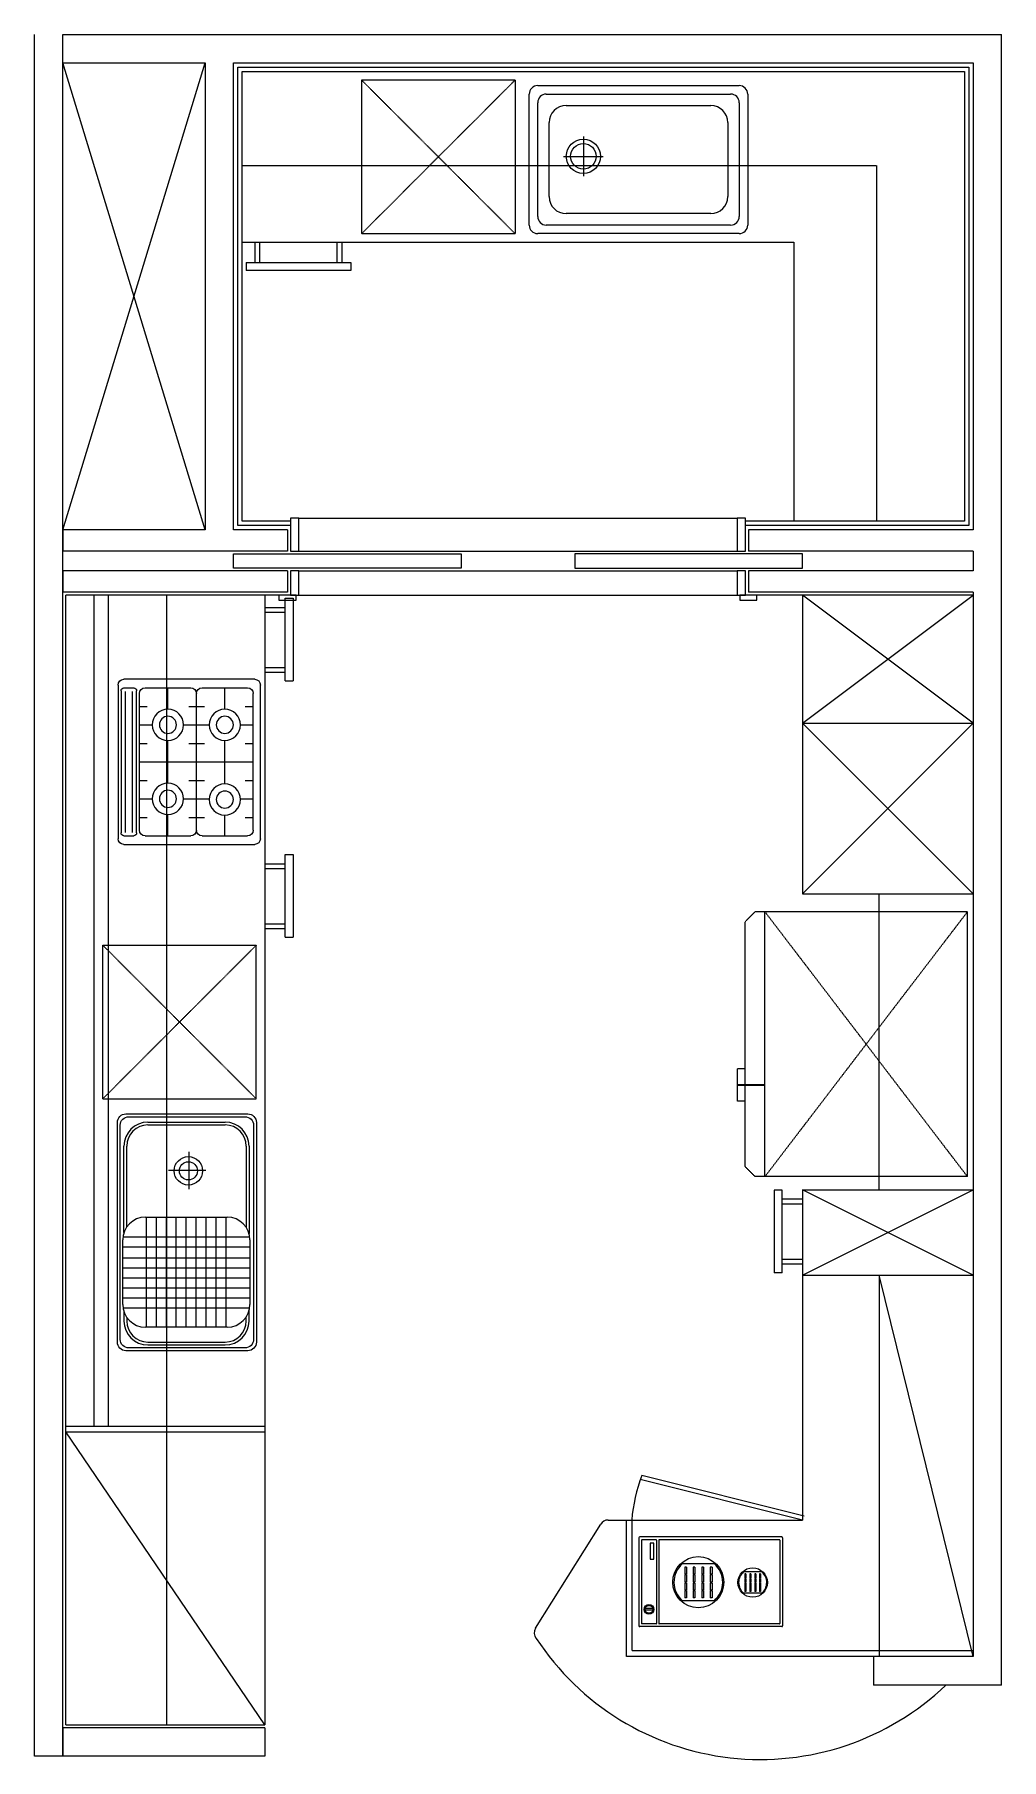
# Model space of a CAD drawing. Header units: millimetres. Extents: x -20710 to -17310, y -27978 to -21916.
import ezdxf

# ---------------------------------------------------------------- set-up
doc = ezdxf.new("R2010")
doc.units = ezdxf.units.MM
doc.linetypes.add('HID', pattern=[3, 2, -1])
doc.linetypes.add('HIDDEN', pattern=[2.5, 1.5, -1])
for name, color, linetype in [('1', 4, 'Continuous'), ('DOO', 4, 'Continuous'), ('FI', 40, 'Continuous'), ('FIN', 6, 'Continuous'), ('FURN', 4, 'Continuous'), ('H1', 6, 'HID'), ('KIT', 4, 'Continuous'), ('OPEN', 6, 'Continuous'), ('W1', 3, 'Continuous'), ('WALL', 7, 'Continuous')]:
    doc.layers.add(name, color=color, linetype=linetype)

# ---------------------------------------------------------------- blocks, each defined once
blk = doc.blocks.new('JS90I')
at = {"color": 4}
for p, q in [((13.1, 211.6), (284.8, 211.6)), ((13.1, 201.6), (284.8, 201.6)), ((-70.9, -175.6), (-70.9, 127.6)), ((-60.9, -156.3), (-60.9, 127.6)), ((358.8, 127.6), (358.8, -158.5)), ((368.8, 127.6), (368.8, -180.2)), ((4.5, -122.4), (292, -122.4)), ((-75.5, -428.8), (-75.5, -202.4)), ((-74.8, -191.3), (371.2, -191.3)), ((-74.7, -226.3), (372, -226.3)), ((372, -202.4), (372, -428.8)), ((-74.7, -265.5), (371.1, -265.5)), ((-74.7, -300.5), (371.1, -300.5)), ((-74.7, -335.5), (371.1, -335.5)), ((-74.7, -370.5), (371.1, -370.5)), ((-74.7, -405.5), (371.1, -405.5)), ((-74.7, -440.5), (371.1, -440.5)), ((-70.9, -455.6), (-70.9, -487.2)), ((-60.9, -474.9), (-60.9, -487.2)), ((358.8, -487.2), (358.8, -472.7)), ((368.8, -487.2), (368.8, -451)), ((292, -508.8), (4.5, -508.8)), ((13.1, -561.2), (284.8, -561.2)), ((13.1, -571.2), (284.8, -571.2))]:
    blk.add_line(p, q, dxfattribs=at)
at = {"color": 4, "linetype": 'Continuous'}
for p, q in [((6.9, -122.4), (6.9, -508.8)), ((41.9, -122.4), (41.9, -508.8)), ((76.9, -122.4), (76.9, -508.8)), ((111.9, -122.4), (111.9, -508.8)), ((146.9, -122.4), (146.9, -508.8)), ((181.9, -122.4), (181.9, -508.8)), ((216.9, -122.4), (216.9, -508.8)), ((251.9, -122.4), (251.9, -508.8)), ((286.9, -122.4), (286.9, -508.8))]:
    blk.add_line(p, q, dxfattribs=at)
at = {"color": 4}
for points in [[(394.5, 210.7), (394.5, -561.7, -0.414214), (364.5, -591.7), (-64.1, -591.7, -0.414214), (-94.1, -561.7), (-94.1, 210.7, -0.414214), (-64.1, 240.7), (364.5, 240.7, -0.414214)], [(384.5, 200.7), (384.5, -551.7, -0.414214), (354.5, -581.7), (-54.1, -581.7, -0.414214), (-84.1, -551.7), (-84.1, 200.7, -0.414214), (-54.1, 230.7), (354.5, 230.7, -0.414214)]]:
    blk.add_lwpolyline(points, format="xyb", close=True, dxfattribs=at)
for radius in [49.9, 31.9]:
    blk.add_circle((155.6, 40.5), radius, dxfattribs=at)
for centre, radius, start, end in [((13.1, 127.6), 84, 90, 180), ((13.1, 127.6), 74, 90, 180), ((284.8, 127.6), 84, 0, 90), ((284.8, 127.6), 74, 0, 90), ((4.5, -202.4), 80, 90, 180), ((292, -202.4), 80, 0, 90), ((4.5, -428.8), 80, 180, 270), ((292, -428.8), 80, 270, 0), ((13.1, -487.2), 84, 180, 270), ((13.1, -487.2), 74, 180, 270), ((284.8, -487.2), 74, 270, 0), ((284.8, -487.2), 84, 270, 0)]:
    blk.add_arc(centre, radius, start, end, dxfattribs=at)
at = {"layer": 'FURN', "color": 4}
for p, q in [((156.7, 107.1), (156.7, -23.9)), ((216.9, 41.5), (85.8, 41.5))]:
    blk.add_line(p, q, dxfattribs=at)
blk = doc.blocks.new('BIOP')
at = {"layer": '1'}
for p, q in [((-264.7, 915.7), (275.3, 915.7)), ((-284.7, 435.7), (-284.7, 895.7)), ((-254.7, 895.7), (-254.7, 860.7)), ((-244.7, 905.7), (255.3, 905.7)), ((255.3, 850.7), (-244.7, 850.7)), ((-241.5, 890.7), (254, 890.7)), ((254, 865.7), (-241.5, 865.7)), ((265.3, 895.7), (265.3, 860.7)), ((295.3, 895.7), (295.3, 435.7)), ((-254.7, 820.7), (-254.7, 660.7)), ((245.3, 840.7), (-234.7, 840.7)), ((-189.7, 840.7), (-189.7, 814.1)), ((-124.7, 840.7), (-124.7, 795.7)), ((-59.7, 840.7), (-59.7, 814.1)), ((5.3, 840.7), (5.3, 440.8)), ((70.3, 840.7), (70.3, 814.1)), ((135.3, 840.7), (135.3, 795.7)), ((200.3, 840.7), (200.3, 814.1)), ((265.3, 820.7), (265.3, 660.7)), ((-179.7, 740.7), (-254.7, 740.7)), ((80.3, 740.7), (-69.7, 740.7)), ((265.3, 740.7), (190.3, 740.7)), ((-189.7, 667.5), (-189.7, 612.6)), ((-124.7, 685.7), (-124.7, 595.7)), ((-59.7, 667.5), (-59.7, 612.6)), ((70.3, 667.5), (70.3, 612.6)), ((135.3, 685.7), (135.3, 595.6)), ((200.3, 667.5), (200.3, 612.6)), ((-254.7, 620.7), (-254.7, 460.7)), ((245.3, 640.7), (-234.7, 640.7)), ((265.3, 620.7), (265.3, 460.7)), ((-179.7, 540.7), (-254.7, 540.7)), ((-124.7, 485.7), (-124.7, 440.8)), ((82.9, 540.7), (-69.7, 540.7)), ((135.3, 485.7), (135.3, 440.8)), ((265.3, 540.7), (192.9, 540.7)), ((245.3, 440.7), (-234.7, 440.7)), ((-189.7, 469.6), (-189.7, 440.8)), ((-59.7, 469.6), (-59.7, 440.8)), ((70.3, 469.6), (70.3, 440.8)), ((200.3, 469.6), (200.3, 440.8)), ((275.3, 415.7), (-264.7, 415.7))]:
    blk.add_line(p, q, dxfattribs=at)
for centre, radius in [((-124.7, 740.7), 55), ((135.3, 740.7), 55), ((-124.7, 740.7), 30), ((135.3, 740.7), 30), ((-124.7, 540.7), 55), ((-124.7, 540.7), 30), ((137.9, 540.7), 55), ((137.9, 540.7), 30)]:
    blk.add_circle(centre, radius, dxfattribs=at)
for centre, radius, start, end in [((-264.7, 895.7), 20, 90, 180), ((275.3, 895.7), 20, 0, 90), ((-244.7, 895.7), 10, 90, 180), ((-244.7, 860.7), 10, 180, 270), ((255.3, 895.7), 10, 0, 90), ((255.3, 860.7), 10, 270, 0), ((-234.7, 820.7), 20, 90, 180), ((245.3, 820.7), 20, 0, 90), ((-234.7, 660.7), 20, 180, 270), ((-234.7, 620.7), 20, 90, 180), ((245.3, 660.7), 20, 270, 0), ((245.3, 620.7), 20, 0, 90), ((-264.7, 435.7), 20, 180, 270), ((-234.7, 460.7), 20, 180, 270), ((245.3, 460.7), 20, 270, 0), ((275.3, 435.7), 20, 270, 0)]:
    blk.add_arc(centre, radius, start, end, dxfattribs=at)
blk = doc.blocks.new('F')
at = {"layer": 'KIT', "linetype": 'HIDDEN'}
for p, q in [((210, 1060), (210, 3980)), ((465, 10), (465, 3980)), ((240, 2210), (240, 2750)), ((780, 2750), (240, 2210)), ((780, 2210), (240, 2750)), ((240, 2750), (780, 2750)), ((780, 2210), (780, 2750)), ((240, 2210), (780, 2210))]:
    blk.add_line(p, q, dxfattribs=at)
at = {"layer": 'KIT'}
for p, q in [((260, 1060), (260, 3980)), ((810, 3980), (810, 10)), ((881.4, 3678.8, -10), (881.4, 3969.7, -10)), ((881.4, 3969.7, -10), (909.7, 3969.7, -10)), ((909.7, 3969.7, -10), (909.7, 3678.8, -10)), ((810, 3937.1), (881.4, 3937.1)), ((810, 3920.2), (881.4, 3920.2)), ((810, 3726.1), (881.4, 3726.1)), ((810, 3709.2), (881.4, 3709.2)), ((881.4, 3678.8, -10), (909.7, 3678.8, -10)), ((810, 3036.3), (881.4, 3036.3)), ((881.4, 3068.9, -10), (909.7, 3068.9, -10)), ((881.4, 2778.1, -10), (881.4, 3068.9, -10)), ((909.7, 3068.9, -10), (909.7, 2778.1, -10)), ((810, 3019.5), (881.4, 3019.5)), ((810, 2825.3), (881.4, 2825.3)), ((810, 2808.4), (881.4, 2808.4)), ((881.4, 2778.1, -10), (909.7, 2778.1, -10)), ((110, 1060), (810, 1060)), ((110, 1040), (810, 1040)), ((810, 10), (110, 1040))]:
    blk.add_line(p, q, dxfattribs=at)
at = {"layer": '1', "xscale": -1, "rotation": 90}
blk.add_blockref('BIOP', (1209.9, 3399.5), dxfattribs=at)
at = {"layer": 'KIT'}
blk.add_blockref('JS90I', (385.6, 1916.5), dxfattribs=at)

msp = doc.modelspace()

# ---------------------------------------------------------------- linework, layer by layer
at = {"layer": 'DOO'}
for p, q in [((-19780.4, -23616.4), (-18240.4, -23616.4)), ((-19780.4, -23731.4), (-18240.4, -23731.4)), ((-19780.4, -23801.4), (-18240.4, -23801.4)), ((-19780.4, -23886.4), (-18240.4, -23886.4))]:
    msp.add_line(p, q, dxfattribs=at)
for points in [[(-19810.4, -23731.4), (-19780.4, -23731.4), (-19780.4, -23616.4), (-19810.4, -23616.4)], [(-18240.4, -23731.4), (-18210.4, -23731.4), (-18210.4, -23616.4), (-18240.4, -23616.4)], [(-20010.4, -23741.4), (-19210.4, -23741.4), (-19210.4, -23791.4), (-20010.4, -23791.4)], [(-18810.4, -23791.4), (-18010.4, -23791.4), (-18010.4, -23741.4), (-18810.4, -23741.4)], [(-19810.4, -23886.4), (-19780.4, -23886.4), (-19780.4, -23801.4), (-19810.4, -23801.4)], [(-18240.4, -23886.4), (-18210.4, -23886.4), (-18210.4, -23801.4), (-18240.4, -23801.4)], [(-19850.7, -23904.4), (-19790.6, -23904.4), (-19790.6, -23886.4), (-19850.7, -23886.4)], [(-18230.2, -23904.4), (-18170.1, -23904.4), (-18170.1, -23886.4), (-18230.2, -23886.4)]]:
    msp.add_lwpolyline(points, close=True, dxfattribs=at)
at = {"layer": 'FIN'}
for p, q in [((-19980.4, -23626.4), (-19980.4, -22046.4)), ((-19980.4, -22046.4), (-17440.4, -22046.4)), ((-17440.4, -22046.4), (-17440.4, -23626.4)), ((-19810.4, -23626.4), (-19980.4, -23626.4)), ((-17440.4, -23626.4), (-18210.4, -23626.4)), ((-19810.4, -23886.4), (-20600.4, -23886.4)), ((-20600.4, -27856.4), (-20600.4, -23886.4)), ((-17410.4, -23886.4), (-18210.4, -23886.4)), ((-20600.4, -27856.4), (-19900.4, -27856.4))]:
    msp.add_line(p, q, dxfattribs=at)
at = {"layer": 'H1'}
msp.add_line((-17425.4, -23641.4), (-18210.4, -23641.4), dxfattribs=at)
msp.add_lwpolyline([(-19810.4, -23641.4), (-19995.4, -23641.4), (-19995.4, -22031.4), (-17425.4, -22031.4), (-17425.4, -23641.4)], dxfattribs=at)
at = {"layer": 'KIT', "linetype": 'HIDDEN'}
for p, q in [((-19560.4, -22076.4), (-19560.4, -22616.4)), ((-19020.4, -22076.4), (-19560.4, -22076.4)), ((-19020.4, -22616.4), (-19560.4, -22076.4)), ((-19560.4, -22616.4), (-19020.4, -22076.4)), ((-19020.4, -22076.4), (-19020.4, -22616.4)), ((-19980.4, -22376.2), (-17750.4, -22376.2)), ((-17750.4, -22376.2), (-17750.4, -23626.4)), ((-19020.4, -22616.4), (-19560.4, -22616.4)), ((-17740.5, -25976.4), (-17740.5, -24936.4)), ((-18212, -25034.3), (-18177, -24999.3)), ((-17430.5, -24999.3), (-18177, -24999.3)), ((-18142, -25929.3), (-18142, -24999.3)), ((-17430.5, -25929.3), (-18142, -24999.3)), ((-17430.5, -24999.3), (-18142, -25929.3)), ((-17430.5, -25929.3), (-17430.5, -24999.3)), ((-18212, -25894.3), (-18212, -25034.3)), ((-18238.1, -25665), (-18238.1, -25550.9)), ((-18212, -25550.9), (-18238.1, -25550.9)), ((-18142, -25607), (-18238.1, -25607)), ((-18142, -25610), (-18238.1, -25610)), ((-18211.8, -25665), (-18238.1, -25665)), ((-18212, -25894.3), (-18177, -25929.3)), ((-17430.5, -25929.3), (-18177, -25929.3)), ((-18630.4, -27136.4), (-18630.4, -27616.4)), ((-18610.4, -27136.4), (-18610.4, -27596.4)), ((-17750.5, -27616.4), (-18630.4, -27616.4)), ((-17410.4, -27596.4), (-18610.4, -27596.4))]:
    msp.add_line(p, q, dxfattribs=at)
at = {"layer": 'KIT'}
for p, q in [((-18941.1, -22095.9), (-18232.7, -22095.9)), ((-18971.1, -22585.9), (-18971.1, -22125.9)), ((-18941.1, -22555.9), (-18941.1, -22155.9)), ((-18911.1, -22125.9), (-18262.7, -22125.9)), ((-18841.1, -22165.9), (-18352.8, -22165.9)), ((-18352.6, -22165.9), (-18332.7, -22165.9)), ((-18232.7, -22155.9), (-18232.7, -22555.9)), ((-18202.7, -22125.9), (-18202.7, -22585.9)), ((-18201.1, -22585.9), (-18201.1, -22125.9)), ((-18901.1, -22485.9), (-18901.1, -22225.9)), ((-18272.7, -22225.9), (-18272.7, -22485.9)), ((-18780.5, -22274.5), (-18780.5, -22414.5)), ((-18850.5, -22344.5), (-18710.5, -22344.5)), ((-18342.2, -22545.9), (-18841.1, -22545.9)), ((-18332.7, -22545.9), (-18352.6, -22545.9)), ((-18262.7, -22585.9), (-18911.1, -22585.9)), ((-19980.4, -22646.4), (-18040.4, -22646.4)), ((-19935.5, -22646.4), (-19935.5, -22717.8)), ((-19918.7, -22646.4), (-19918.7, -22717.8)), ((-19647, -22646.4), (-19647, -22717.8)), ((-19630.2, -22646.4), (-19630.2, -22717.8)), ((-18232.7, -22615.9), (-18941.1, -22615.9)), ((-18040.4, -22646.4), (-18040.4, -23626.4)), ((-19965.9, -22717.8, -10), (-19965.9, -22746.1, -10)), ((-19965.9, -22717.8, -10), (-19597.6, -22717.8, -10)), ((-19597.6, -22717.8, -10), (-19597.6, -22746.1, -10)), ((-19597.6, -22746.1, -10), (-19965.9, -22746.1, -10)), ((-17410.4, -24336.4), (-18010.4, -23886.4)), ((-18010.4, -24336.4), (-17410.4, -23886.4)), ((-18010.4, -23886.4), (-18010.4, -24936.4)), ((-17410.4, -24936.4), (-18010.4, -24336.4)), ((-18010.4, -24936.4), (-17410.4, -24336.4)), ((-18010.4, -24336.4), (-17410.4, -24336.4)), ((-18010.4, -24936.4), (-17410.4, -24936.4)), ((-18081.8, -25976.8, -10), (-18110.1, -25976.8, -10)), ((-18110.1, -25976.8, -10), (-18110.1, -26267.6, -10)), ((-18081.8, -26267.6, -10), (-18081.8, -25976.8, -10)), ((-18010.4, -26276.4), (-17410.4, -25976.4)), ((-17410.4, -26276.4), (-18010.4, -25976.4)), ((-18010.4, -25976.4), (-18010.4, -27136.4)), ((-18010.4, -25976.4), (-17410.4, -25976.4)), ((-18010.4, -26009.3), (-18081.8, -26009.3)), ((-18010.4, -26026.2), (-18081.8, -26026.2)), ((-18010.4, -26220.4), (-18081.8, -26220.4)), ((-18010.4, -26237.2), (-18081.8, -26237.2)), ((-18081.8, -26267.6, -10), (-18110.1, -26267.6, -10)), ((-18010.4, -26276.4), (-17410.4, -26276.4)), ((-17410.4, -27616.4), (-17740.5, -26276.4)), ((-17740.5, -26276.4), (-17740.5, -27616.4)), ((-18010.4, -27136.4), (-18580.4, -26994.1)), ((-18004.7, -27122.5), (-18574.8, -26980.2)), ((-18948.8, -27517), (-18719.2, -27150.4)), ((-18693.8, -27136.4), (-18010.4, -27136.4)), ((-18585.6, -27199), (-18585.6, -27508)), ((-18083.1, -27196), (-18582.6, -27196)), ((-18575.6, -27207), (-18575.6, -27500)), ((-18524.6, -27206), (-18574.6, -27206)), ((-18523.6, -27207), (-18523.6, -27500)), ((-18515.6, -27207), (-18515.6, -27500)), ((-18091.1, -27206), (-18514.6, -27206)), ((-18090.1, -27207), (-18090.1, -27500)), ((-18080.1, -27199), (-18080.1, -27508)), ((-18532.6, -27218.3), (-18545.2, -27218.3)), ((-18545.2, -27218.3), (-18545.2, -27273.5)), ((-18545.2, -27273.5), (-18532.5, -27273.5)), ((-18532.5, -27273.5), (-18532.6, -27218.3)), ((-18320.1, -27290.1), (-18432.8, -27290.1)), ((-18424.2, -27302.1), (-18424.2, -27326.5)), ((-18418.2, -27302.1), (-18424.2, -27302.1)), ((-18418.2, -27326.5), (-18424.2, -27326.5)), ((-18418.2, -27329.5), (-18424.2, -27329.5)), ((-18424.2, -27329.5), (-18424.2, -27355.3)), ((-18418.2, -27302.1), (-18418.2, -27326.5)), ((-18418.2, -27329.5), (-18418.2, -27355.3)), ((-18388.2, -27302.1), (-18394.2, -27302.1)), ((-18394.2, -27302.1), (-18394.2, -27326.5)), ((-18388.2, -27326.5), (-18394.2, -27326.5)), ((-18394.2, -27329.5), (-18394.2, -27355.3)), ((-18388.2, -27329.5), (-18394.2, -27329.5)), ((-18388.2, -27302.1), (-18388.2, -27326.5)), ((-18388.2, -27329.5), (-18388.2, -27355.3)), ((-18358.2, -27302.1), (-18364.2, -27302.1)), ((-18364.2, -27302.1), (-18364.2, -27326.5)), ((-18358.2, -27326.5), (-18364.2, -27326.5)), ((-18364.2, -27329.5), (-18364.2, -27355.3)), ((-18358.2, -27329.5), (-18364.2, -27329.5)), ((-18358.2, -27302.1), (-18358.2, -27326.5)), ((-18358.2, -27329.5), (-18358.2, -27355.3)), ((-18328.2, -27302.1), (-18334.2, -27302.1)), ((-18334.2, -27302.1), (-18334.2, -27326.5)), ((-18328.2, -27326.5), (-18334.2, -27326.5)), ((-18334.2, -27329.5), (-18334.2, -27355.3)), ((-18328.2, -27329.5), (-18334.2, -27329.5)), ((-18328.2, -27302.1), (-18328.2, -27326.5)), ((-18328.2, -27329.5), (-18328.2, -27355.3)), ((-18152.7, -27318.9), (-18217.6, -27318.9)), ((-18209.2, -27325.8), (-18212.7, -27325.8)), ((-18212.7, -27325.8), (-18212.7, -27339.8)), ((-18209.2, -27325.8), (-18209.2, -27339.8)), ((-18195.4, -27325.8), (-18195.4, -27339.8)), ((-18191.9, -27325.8), (-18195.4, -27325.8)), ((-18191.9, -27325.8), (-18191.9, -27339.8)), ((-18178.1, -27325.8), (-18178.1, -27339.8)), ((-18174.7, -27325.8), (-18178.1, -27325.8)), ((-18174.7, -27325.8), (-18174.7, -27339.8)), ((-18160.8, -27325.8), (-18160.8, -27339.8)), ((-18157.4, -27325.8), (-18160.8, -27325.8)), ((-18157.4, -27325.8), (-18157.4, -27339.8)), ((-18418.2, -27355.3), (-18424.2, -27355.3)), ((-18418.2, -27358.3), (-18424.2, -27358.3)), ((-18424.2, -27358.3), (-18424.2, -27382.5)), ((-18418.2, -27382.5), (-18424.2, -27382.5)), ((-18418.2, -27385.5), (-18424.2, -27385.5)), ((-18424.2, -27385.5), (-18424.2, -27410.1)), ((-18418.2, -27358.3), (-18418.2, -27382.5)), ((-18418.2, -27385.5), (-18418.2, -27410.1)), ((-18388.2, -27355.3), (-18394.2, -27355.3)), ((-18394.2, -27358.3), (-18394.2, -27382.5)), ((-18388.2, -27358.3), (-18394.2, -27358.3)), ((-18388.2, -27382.5), (-18394.2, -27382.5)), ((-18394.2, -27385.5), (-18394.2, -27410.1)), ((-18388.2, -27385.5), (-18394.2, -27385.5)), ((-18388.2, -27358.3), (-18388.2, -27382.5)), ((-18388.2, -27385.5), (-18388.2, -27410.1)), ((-18358.2, -27355.3), (-18364.2, -27355.3)), ((-18364.2, -27358.3), (-18364.2, -27382.5)), ((-18358.2, -27358.3), (-18364.2, -27358.3)), ((-18358.2, -27382.5), (-18364.2, -27382.5)), ((-18364.2, -27385.5), (-18364.2, -27410.1)), ((-18358.2, -27385.5), (-18364.2, -27385.5)), ((-18358.2, -27358.3), (-18358.2, -27382.5)), ((-18358.2, -27385.5), (-18358.2, -27410.1)), ((-18328.2, -27355.3), (-18334.2, -27355.3)), ((-18334.2, -27358.3), (-18334.2, -27382.5)), ((-18328.2, -27358.3), (-18334.2, -27358.3)), ((-18328.2, -27382.5), (-18334.2, -27382.5)), ((-18334.2, -27385.5), (-18334.2, -27410.1)), ((-18328.2, -27385.5), (-18334.2, -27385.5)), ((-18328.2, -27358.3), (-18328.2, -27382.5)), ((-18328.2, -27385.5), (-18328.2, -27410.1)), ((-18153.3, -27393.8), (-18217.1, -27393.8)), ((-18209.2, -27339.8), (-18212.7, -27339.8)), ((-18212.7, -27341.6), (-18212.7, -27356.4)), ((-18209.2, -27341.6), (-18212.7, -27341.6)), ((-18209.2, -27356.4), (-18212.7, -27356.4)), ((-18212.7, -27358.1), (-18212.7, -27372.1)), ((-18209.2, -27358.1), (-18212.7, -27358.1)), ((-18209.2, -27372.1), (-18212.7, -27372.1)), ((-18212.7, -27373.8), (-18212.7, -27388)), ((-18209.2, -27373.8), (-18212.7, -27373.8)), ((-18209.2, -27388), (-18212.7, -27388)), ((-18209.2, -27341.6), (-18209.2, -27356.4)), ((-18209.2, -27358.1), (-18209.2, -27372.1)), ((-18209.2, -27373.8), (-18209.2, -27388)), ((-18191.9, -27339.8), (-18195.4, -27339.8)), ((-18191.9, -27341.6), (-18195.4, -27341.6)), ((-18195.4, -27341.6), (-18195.4, -27356.4)), ((-18191.9, -27356.4), (-18195.4, -27356.4)), ((-18191.9, -27358.1), (-18195.4, -27358.1)), ((-18195.4, -27358.1), (-18195.4, -27372.1)), ((-18191.9, -27372.1), (-18195.4, -27372.1)), ((-18191.9, -27373.8), (-18195.4, -27373.8)), ((-18195.4, -27373.8), (-18195.4, -27388)), ((-18191.9, -27388), (-18195.4, -27388)), ((-18191.9, -27341.6), (-18191.9, -27356.4)), ((-18191.9, -27358.1), (-18191.9, -27372.1)), ((-18191.9, -27373.8), (-18191.9, -27388)), ((-18174.7, -27339.8), (-18178.1, -27339.8)), ((-18174.7, -27341.6), (-18178.1, -27341.6)), ((-18178.1, -27341.6), (-18178.1, -27356.4)), ((-18174.7, -27356.4), (-18178.1, -27356.4)), ((-18174.7, -27358.1), (-18178.1, -27358.1)), ((-18178.1, -27358.1), (-18178.1, -27372.1)), ((-18174.7, -27372.1), (-18178.1, -27372.1)), ((-18174.7, -27373.8), (-18178.1, -27373.8)), ((-18178.1, -27373.8), (-18178.1, -27388)), ((-18174.7, -27388), (-18178.1, -27388)), ((-18174.7, -27341.6), (-18174.7, -27356.4)), ((-18174.7, -27358.1), (-18174.7, -27372.1)), ((-18174.7, -27373.8), (-18174.7, -27388)), ((-18157.4, -27339.8), (-18160.8, -27339.8)), ((-18157.4, -27341.6), (-18160.8, -27341.6)), ((-18160.8, -27341.6), (-18160.8, -27356.4)), ((-18157.4, -27356.4), (-18160.8, -27356.4)), ((-18157.4, -27358.1), (-18160.8, -27358.1)), ((-18160.8, -27358.1), (-18160.8, -27372.1)), ((-18157.4, -27372.1), (-18160.8, -27372.1)), ((-18157.4, -27373.8), (-18160.8, -27373.8)), ((-18160.8, -27373.8), (-18160.8, -27388)), ((-18157.4, -27388), (-18160.8, -27388)), ((-18157.4, -27341.6), (-18157.4, -27356.4)), ((-18157.4, -27358.1), (-18157.4, -27372.1)), ((-18157.4, -27373.8), (-18157.4, -27388)), ((-18536.5, -27447.2), (-18563.2, -27447.2)), ((-18536.5, -27453.6), (-18563.2, -27453.6)), ((-18321, -27420.2), (-18431.8, -27420.2)), ((-18418.2, -27410.1), (-18424.2, -27410.1)), ((-18388.2, -27410.1), (-18394.2, -27410.1)), ((-18358.2, -27410.1), (-18364.2, -27410.1)), ((-18328.2, -27410.1), (-18334.2, -27410.1)), ((-18083.1, -27511), (-18582.6, -27511)), ((-18524.6, -27501), (-18574.6, -27501)), ((-18091.1, -27501), (-18514.6, -27501))]:
    msp.add_line(p, q, dxfattribs=at)
for centre, radius in [((-18780.5, -22344.5), 60), ((-18780.5, -22344.5), 45), ((-18376.4, -27354.8), 89.7), ((-18185.2, -27356.1), 51.7), ((-18549.9, -27450.4), 16.8), ((-18549.9, -27450.4), 13.8)]:
    msp.add_circle(centre, radius, dxfattribs=at)
for centre, radius, start, end in [((-18941.1, -22125.9), 30, 90, 180), ((-18232.7, -22125.9), 30, 0, 90), ((-18911.1, -22155.9), 30, 90, 180), ((-18841.1, -22225.9), 60, 90, 180), ((-18332.7, -22225.9), 60, 0, 90), ((-18262.7, -22155.9), 30, 0, 90), ((-18841.1, -22485.9), 60, 180, 270), ((-18332.7, -22485.9), 60, 270, 0), ((-18941.1, -22585.9), 30, 180, 270), ((-18911.1, -22555.9), 30, 180, 270), ((-18262.7, -22555.9), 30, 270, 0), ((-18232.7, -22585.9), 30, 270, 0), ((-18059.3, -27179.9), 552.8, 158.82271, 175.48199), ((-18693.8, -27166.4), 30, 90, 147.93685), ((-18582.6, -27199), 3, 90, 180), ((-18574.6, -27207), 1, 90, 180), ((-18574.6, -27207), 1, 90, 180), ((-18524.6, -27207), 1, 0, 90), ((-18514.6, -27207), 1, 90, 180), ((-18091.1, -27207), 1, 0, 90), ((-18083.1, -27199), 3, 0, 90), ((-18376.4, -27354.8), 85.7, 131.09765, 229.76123), ((-18376.4, -27354.8), 85.7, 310.23877, 48.90235), ((-18185.2, -27356.1), 49.4, 131.09765, 229.76123), ((-18185.2, -27356.1), 49.4, 310.23877, 48.90235), ((-18923.4, -27532.9), 30, 147.93685, 220.52483), ((-18582.6, -27508), 3, 180, 270), ((-18574.6, -27500), 1, 180, 270), ((-18524.6, -27500), 1, 270, 0), ((-18514.6, -27500), 1, 180, 270), ((-18091.1, -27500), 1, 270, 0), ((-18083.1, -27508), 3, 270, 0), ((-18157.9, -27035.1), 942.8, 213.2735, 313.7327)]:
    msp.add_arc(centre, radius, start, end, dxfattribs=at)
at = {"layer": 'OPEN'}
for p, q in [((-20610.4, -23656.4), (-20110.4, -22016.4)), ((-20110.4, -23656.4), (-20610.4, -22016.4))]:
    msp.add_line(p, q, dxfattribs=at)
at = {"layer": 'W1'}
for p, q in [((-20710.4, -27966.4), (-20710.4, -21916.4)), ((-20610.4, -27966.4), (-20610.4, -21916.4))]:
    msp.add_line(p, q, dxfattribs=at)
at = {"layer": 'WALL'}
for p, q in [((-20610.4, -22016.4), (-20610.4, -21916.4)), ((-20610.4, -21916.4), (-17310.4, -21916.4)), ((-17310.4, -27716.4), (-17310.4, -21916.4)), ((-20610.4, -22016.4), (-20110.4, -22016.4)), ((-20110.4, -22016.4), (-20110.4, -23656.4)), ((-20010.4, -22016.4), (-17410.4, -22016.4)), ((-20010.4, -23656.4), (-20010.4, -22016.4)), ((-17410.4, -22016.4), (-17410.4, -23656.4)), ((-20610.4, -23656.4), (-20610.4, -23731.4)), ((-20110.4, -23656.4), (-20610.4, -23656.4)), ((-19820.4, -23656.4), (-20010.4, -23656.4)), ((-19820.4, -23656.4), (-19820.4, -23731.4)), ((-17410.4, -23656.4), (-18200.4, -23656.4)), ((-18200.4, -23656.4), (-18200.4, -23731.4)), ((-19820.4, -23731.4), (-20610.4, -23731.4)), ((-17410.4, -23731.4), (-18200.4, -23731.4)), ((-17410.4, -23731.4), (-17410.4, -23801.4)), ((-20610.4, -23801.4), (-20610.4, -23876.4)), ((-19820.4, -23801.4), (-20610.4, -23801.4)), ((-19820.4, -23801.4), (-19820.4, -23876.4)), ((-17410.4, -23801.4), (-18200.4, -23801.4)), ((-18200.4, -23801.4), (-18200.4, -23876.4)), ((-19820.4, -23876.4), (-20610.4, -23876.4)), ((-17410.4, -23876.4), (-18200.4, -23876.4)), ((-17410.4, -23876.4), (-17410.4, -27616.4)), ((-17410.4, -27616.4), (-17760.5, -27616.4)), ((-17760.5, -27616.4), (-17760.5, -27716.4)), ((-17310.4, -27716.4), (-17760.5, -27716.4)), ((-17310.4, -27716.4), (-17760.5, -27716.4)), ((-20610.4, -27866.4), (-20610.4, -27966.4)), ((-19900.4, -27866.4), (-20610.4, -27866.4)), ((-19900.4, -27866.4), (-19900.4, -27966.4)), ((-20610.4, -27966.4), (-20710.4, -27966.4)), ((-19900.4, -27966.4), (-20610.4, -27966.4))]:
    msp.add_line(p, q, dxfattribs=at)

# ---------------------------------------------------------------- block references
at = {"layer": 'FI'}
msp.add_blockref('F', (-20710.4, -27866.4), dxfattribs=at)

doc.saveas('drawing.dxf')
